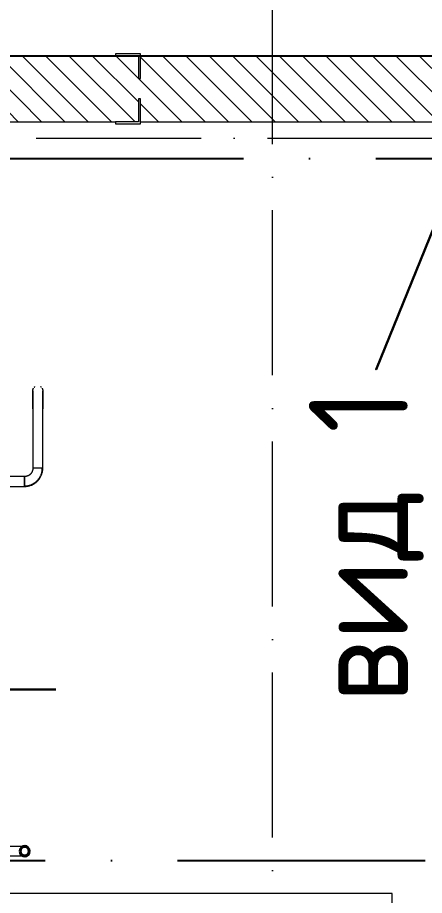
# Model space of a CAD drawing. Header units: millimetres. Extents: x -213536 to 1564669, y -45299 to 942238.
# Drawn here: x -191989 to -190757, y 197633 to 200293 of the extents above; entities that cross this region are included whole.
import ezdxf

# ---------------------------------------------------------------- set-up
doc = ezdxf.new("R2010")
doc.units = ezdxf.units.MM
doc.linetypes.add('02 Штрихпунктирная _10 мм_', pattern=[1400, 1000, -200, 0, -200])
doc.linetypes.add('50_200_ШТРИХ_1Т_ш5_п1_п1_', pattern=[700, 500, -100, 0, -100])
for name, color, linetype, lineweight in [('0-1', 7, 'Continuous', 5), ('0-2', 7, 'Continuous', 9), ('Обобщенные модели', 7, 'Continuous', 9), ('Ограждение', 7, 'Continuous', 9), ('Ограждение-3', 7, 'Continuous', 35), ('Оси-2', 7, '50_200_ШТРИХ_1Т_ш5_п1_п1_', 9), ('Основные линии', 7, 'Continuous', 30), ('Стены-1', 7, 'Continuous', 13), ('Штриховка разреза-1', 7, 'Continuous', 9)]:
    doc.layers.add(name, color=color, linetype=linetype, lineweight=lineweight)
doc.layers.add('Ограждение-2', color=9, linetype='Continuous', lineweight=9, true_color=0x808080)
doc.layers.add('СТ-2_1', color=1, linetype='02 Штрихпунктирная _10 мм_', lineweight=90, true_color=0xff0000)
doc.layers.get('0-2').off()
doc.styles.add('СПДС', font='isocpeur.ttf', dxfattribs={"width": 0.9})

# ---------------------------------------------------------------- blocks, each defined once
blk = doc.blocks.new('Фахверк_СКБ_Уголок - 200_3380-28509457-АИ2_02_План отделки стен 2-го этажа _Часть 2_')
at = {"layer": 'Обобщенные модели'}
for p, q in [((200, 156), (125, 156)), ((125, 156), (125, 81)), ((131, 81), (131, 150)), ((131, 150), (200, 150)), ((200, 150), (200, 156)), ((125, 81), (131, 81)), ((131, 19), (125, 19)), ((125, 19), (125, -56)), ((131, -50), (131, 19)), ((200, -50), (131, -50)), ((200, -56), (200, -50)), ((125, -56), (200, -56))]:
    blk.add_line(p, q, dxfattribs=at)
blk = doc.blocks.new('О_Элемент поручня_Площадочный_Двухуровневый_ГОСТ 8732-78 - О_Элемент поручня_Площадочный_Двухуровневый_ГОСТ 8732-78-35154251-АИ2_02_План отделки стен 2-го этажа _Часть 2_')
at = {"layer": 'Ограждение-2'}
h = blk.add_hatch(color=256, dxfattribs=at)
h.paths.add_polyline_path([(315, -40), (325.6, -35.6), (330, -25), (325.6, -14.4), (315, -10), (304.4, -14.4), (300, -25), (304.4, -35.6)], flags=0)
h.paths.add_polyline_path([(315, -38.5), (305.5, -34.5), (301.5, -25), (305.5, -15.5), (315, -11.5), (324.5, -15.5), (328.5, -25), (324.5, -34.5)], flags=0)
at = {"layer": 'Ограждение'}
for p, q in [((260, -10), (0, -10)), ((0, -40), (260, -40))]:
    blk.add_line(p, q, dxfattribs=at)
at = {"layer": 'Ограждение', "flags": 128}
for points in [[(260, -10), (262.2, -10), (264.4, -10), (266.6, -10), (268.8, -10), (270.9, -10), (273.1, -10), (275.2, -10), (277.3, -10), (279.4, -10), (281.4, -10), (283.4, -10), (285.4, -10), (287.3, -10), (289.2, -10), (291.1, -10), (292.8, -10), (294.6, -10), (296.3, -10), (297.9, -10), (299.5, -10), (301, -10), (302.4, -10), (303.8, -10), (305.1, -10), (306.3, -10), (307.4, -10), (308.5, -10), (309.5, -10), (310.4, -10), (311.3, -10), (312, -10), (312.7, -10), (313.3, -10), (313.8, -10), (314.2, -10), (314.5, -10), (314.8, -10), (314.9, -10), (315, -10)], [(314.5, -11.5), (313.9, -11.5), (313.4, -11.6), (312.8, -11.7), (312.3, -11.8), (311.8, -11.9), (311.3, -12), (310.8, -12.2), (310.2, -12.4)], [(315.6, -10), (316.2, -10), (316.8, -10.1), (317.4, -10.2), (318, -10.3), (318.6, -10.4), (319.1, -10.6), (319.7, -10.8), (320.3, -11), (320.8, -11.2), (321.4, -11.4), (321.9, -11.7), (322.5, -12), (323, -12.3), (323.5, -12.6), (324, -13), (324.4, -13.3), (324.9, -13.7), (325.3, -14.1)], [(325.8, -14.5), (326.2, -15), (326.6, -15.4), (326.9, -15.9), (327.3, -16.4), (327.6, -16.9), (327.9, -17.4), (328.2, -17.9), (328.5, -18.5), (328.8, -19), (329, -19.6), (329.2, -20.1), (329.4, -20.7), (329.5, -21.3), (329.7, -21.9), (329.8, -22.5), (329.9, -23), (329.9, -23.6), (330, -24.2), (330, -24.8)], [(330, -25.6), (330, -26.2), (329.9, -26.8), (329.8, -27.4), (329.7, -28), (329.6, -28.6), (329.4, -29.1), (329.2, -29.7), (329, -30.3), (328.8, -30.8), (328.6, -31.4), (328.3, -31.9), (328, -32.5), (327.7, -33), (327.4, -33.5), (327, -34), (326.7, -34.4), (326.3, -34.9), (325.9, -35.3)], [(315, -40), (314.8, -40), (314.6, -40), (314.3, -40), (313.9, -40), (313.4, -40), (312.9, -40), (312.2, -40), (311.5, -40), (310.7, -40), (309.8, -40), (308.8, -40), (307.7, -40), (306.6, -40), (305.4, -40), (304.1, -40), (302.8, -40), (301.3, -40), (299.9, -40), (298.3, -40), (296.7, -40), (295, -40), (293.3, -40), (291.5, -40), (289.7, -40), (287.8, -40), (285.9, -40), (284, -40), (282, -40), (279.9, -40), (277.9, -40), (275.8, -40), (273.6, -40), (271.5, -40), (269.3, -40), (267.2, -40), (265, -40), (262.8, -40), (260.6, -40), (260, -40)], [(310.1, -37.6), (310.6, -37.8), (311.1, -37.9), (311.6, -38.1), (312.2, -38.2), (312.7, -38.3), (313.2, -38.4), (313.8, -38.4), (314.3, -38.5), (314.9, -38.5)], [(325.5, -35.8), (325, -36.2), (324.6, -36.6), (324.1, -36.9), (323.6, -37.3), (323.1, -37.6), (322.6, -37.9), (322.1, -38.2), (321.5, -38.5), (321, -38.8), (320.4, -39), (319.9, -39.2), (319.3, -39.4), (318.7, -39.5), (318.1, -39.7), (317.5, -39.8), (317, -39.9), (316.4, -39.9), (315.8, -40), (315.2, -40)]]:
    blk.add_lwpolyline(points, dxfattribs=at)
at = {"layer": 'Ограждение-3'}
for radius, start, end in [(15, 0, 180), (15, 180, 0), (13.5, 360, 180), (13.5, 180, 360)]:
    blk.add_arc((315, -25), radius, start, end, dxfattribs=at)
blk = doc.blocks.new('О_Элемент поручня_Маршевый_Труба_ГОСТ 8732-78 - О_Элемент поручня_Маршевый_Труба_ГОСТ 8732-78-35173773-АИ2_02_План отделки стен 2-го этажа _Часть 2_')
at = {"layer": 'Ограждение'}
for p, q in [((-304.9, 30), (-320.2, 30)), ((-219.3, 30), (-269.8, 30)), ((0, 30), (-211.1, 30)), ((0, 30), (0, 15)), ((-320.2, 0), (0, 0)), ((0, 15), (0, 0))]:
    blk.add_line(p, q, dxfattribs=at)
blk = doc.blocks.new('О_Элемент поручня_Загиб_Труба_ГОСТ 87322 - О_Элемент поручня_Загиб_Труба_ГОСТ 8732-78-V271-АИ2_02_План отделки стен 2-го этажа _Часть 2_')
at = {"layer": 'Ограждение'}
blk.add_line((18649.3, 14945), (18649.3, 14975), dxfattribs=at)
at = {"layer": 'Ограждение', "flags": 128}
for points in [[(18649.3, 14945), (18651.5, 14945), (18653.7, 14945.2), (18655.9, 14945.4), (18658.1, 14945.7), (18660.3, 14946.1), (18662.4, 14946.6), (18664.5, 14947.1), (18666.6, 14947.8), (18668.7, 14948.5), (18670.8, 14949.3), (18672.8, 14950.2), (18674.7, 14951.2), (18676.7, 14952.3), (18678.5, 14953.4), (18680.4, 14954.6), (18682.2, 14955.9), (18683.9, 14957.2), (18685.6, 14958.7), (18687.2, 14960.1), (18688.8, 14961.7), (18690.3, 14963.3), (18691.7, 14965), (18693.1, 14966.7), (18694.4, 14968.5), (18695.6, 14970.3), (18696.8, 14972.2), (18697.8, 14974.1), (18698.8, 14976), (18699.8, 14978), (18700.6, 14980.1), (18701.4, 14982.1), (18702, 14984.2), (18702.6, 14986.4), (18703.1, 14988.5), (18703.5, 14990.7), (18703.9, 14992.8), (18704.1, 14995), (18704.3, 14997.2), (18704.3, 14999.4), (18704.3, 15000)], [(18674.3, 15000), (18674.3, 14999), (18674.3, 14998), (18674.2, 14997), (18674, 14996), (18673.8, 14995), (18673.6, 14994.1), (18673.4, 14993.1), (18673.1, 14992.1), (18672.7, 14991.2), (18672.4, 14990.3), (18672, 14989.4), (18671.5, 14988.5), (18671, 14987.6), (18670.5, 14986.7), (18670, 14985.9), (18669.4, 14985.1), (18668.8, 14984.3), (18668.1, 14983.5), (18667.5, 14982.8), (18666.8, 14982.1), (18666, 14981.4), (18665.3, 14980.7), (18664.5, 14980.1), (18663.7, 14979.5), (18662.8, 14979), (18662, 14978.4), (18661.1, 14978), (18660.2, 14977.5), (18659.3, 14977.1), (18658.4, 14976.7), (18657.5, 14976.4), (18656.5, 14976), (18655.5, 14975.8), (18654.6, 14975.6), (18653.6, 14975.4), (18652.6, 14975.2), (18651.6, 14975.1), (18650.6, 14975), (18649.6, 14975), (18649.3, 14975)], [(18649.3, 14946.5), (18651.5, 14946.5), (18653.6, 14946.7), (18655.7, 14946.9), (18657.9, 14947.2), (18660, 14947.6), (18662.1, 14948), (18664.1, 14948.6), (18666.2, 14949.2), (18668.2, 14949.9), (18670.2, 14950.7), (18672.1, 14951.6), (18674, 14952.5), (18675.9, 14953.6), (18677.8, 14954.7), (18679.5, 14955.8), (18681.3, 14957.1), (18683, 14958.4), (18684.6, 14959.8), (18686.2, 14961.2), (18687.7, 14962.7), (18689.2, 14964.3), (18690.6, 14965.9), (18691.9, 14967.6), (18693.2, 14969.3), (18694.4, 14971.1), (18695.5, 14972.9), (18696.5, 14974.8), (18697.5, 14976.7), (18698.4, 14978.6), (18699.2, 14980.6), (18699.9, 14982.6), (18700.6, 14984.7), (18701.2, 14986.7), (18701.7, 14988.8), (18702.1, 14990.9), (18702.4, 14993), (18702.6, 14995.1), (18702.8, 14997.3), (18702.8, 14999.4), (18702.8, 15000)]]:
    blk.add_lwpolyline(points, dxfattribs=at)
blk = doc.blocks.new('О_Элемент поручня_Площадочный_Двухуровневый_ГОСТ 87322 - О_Элемент поручня_Площадочный_Двухуровневый_ГОСТ 8732-78-V272-АИ2_02_План отделки стен 2-го этажа _Часть 2_')
at = {"layer": 'Ограждение'}
for p, q in [((180, -10), (0, -10)), ((0, -25), (0, -10)), ((0, -40), (0, -25)), ((0, -40), (180, -40))]:
    blk.add_line(p, q, dxfattribs=at)
at = {"layer": 'Ограждение', "flags": 128}
for points in [[(180, -10), (182.2, -10), (184.4, -10), (186.6, -10), (188.8, -10), (190.9, -10), (193.1, -10), (195.2, -10), (197.3, -10), (199.4, -10), (201.4, -10), (203.4, -10), (205.4, -10), (207.3, -10), (209.2, -10), (211.1, -10), (212.8, -10), (214.6, -10), (216.3, -10), (217.9, -10), (219.5, -10)], [(235, -10), (235, -10), (234.8, -10), (234.6, -10), (234.3, -10), (233.9, -10), (233.4, -10), (232.9, -10), (232.2, -10), (231.5, -10), (230.7, -10), (229.8, -10), (228.8, -10), (227.7, -10), (226.6, -10), (225.4, -10), (224.1, -10), (222.8, -10), (221.3, -10), (219.9, -10), (218.3, -10), (216.7, -10), (215, -10), (213.3, -10), (211.5, -10), (209.7, -10), (207.8, -10), (205.9, -10), (204, -10), (202, -10), (199.9, -10), (197.9, -10), (195.8, -10), (193.6, -10), (191.5, -10), (189.3, -10), (187.2, -10), (185, -10), (182.8, -10), (180.6, -10), (180, -10)], [(219.8, -10), (221, -10), (222.4, -10), (223.8, -10), (225.1, -10), (226.3, -10), (227.4, -10), (228.5, -10), (229.5, -10), (230.4, -10), (231.3, -10), (232, -10), (232.7, -10), (233.3, -10), (233.8, -10), (234.2, -10), (234.5, -10), (234.8, -10), (234.9, -10), (235, -10), (235, -10)], [(235, -10), (235.6, -10), (236.2, -10), (236.8, -10.1), (237.4, -10.2), (238, -10.3), (238.6, -10.4), (239.1, -10.6), (239.7, -10.8), (240.3, -11), (240.8, -11.2), (241.4, -11.4), (241.9, -11.7), (242.5, -12)], [(245.8, -14.5), (246.2, -15), (246.6, -15.4), (246.9, -15.9), (247.3, -16.4)], [(180, -40), (182.2, -40), (184.4, -40), (186.6, -40), (188.8, -40), (190.9, -40), (193.1, -40), (195.2, -40), (197.3, -40), (199.4, -40), (201.4, -40), (203.4, -40), (205.4, -40), (207.3, -40), (209.2, -40), (211.1, -40), (212.8, -40), (214.6, -40), (216.3, -40), (217.9, -40), (219.5, -40), (221, -40), (222.4, -40), (223.8, -40), (225.1, -40), (226.3, -40), (227.4, -40), (228.5, -40), (229.5, -40), (230.4, -40), (231.3, -40), (232, -40), (232.7, -40), (233.3, -40), (233.8, -40), (234.2, -40), (234.5, -40), (234.8, -40), (234.9, -40), (235, -40), (235, -40)], [(219.8, -40), (218.3, -40), (216.7, -40), (215, -40), (213.3, -40), (211.5, -40), (209.7, -40), (207.8, -40), (205.9, -40), (204, -40), (202, -40), (199.9, -40), (197.9, -40), (195.8, -40), (193.6, -40), (191.5, -40), (189.3, -40), (187.2, -40), (185, -40), (182.8, -40), (180.6, -40)], [(235, -40), (235, -40), (234.8, -40), (234.6, -40), (234.3, -40), (233.9, -40), (233.4, -40), (232.9, -40), (232.2, -40), (231.5, -40), (230.7, -40), (229.8, -40), (228.8, -40), (227.7, -40), (226.6, -40), (225.4, -40), (224.1, -40), (222.8, -40), (221.3, -40), (219.9, -40)], [(242.6, -37.9), (242.1, -38.2), (241.5, -38.5), (241, -38.8), (240.4, -39), (239.9, -39.2), (239.3, -39.4), (238.7, -39.5), (238.1, -39.7), (237.5, -39.8), (237, -39.9), (236.4, -39.9), (235.8, -40), (235.2, -40), (235, -40)], [(247.4, -33.5), (247, -34), (246.7, -34.4), (246.3, -34.9), (245.9, -35.3)]]:
    blk.add_lwpolyline(points, dxfattribs=at)
blk = doc.blocks.new('0125-Р-ОО-Ш2-АР-о_23_10_2024_rvt-1-АИ2_02_План отделки стен 2-го этажа _Часть 2_')
at = {"layer": 'Штриховка разреза-1'}
h = blk.add_hatch(dxfattribs=at)
h.set_pattern_fill('FP_2', color=256, style=0, pattern_type=2)
h.set_pattern_definition([(135, (0, 0), (-35.35534, -35.35534), [])])
h.paths.add_polyline_path([(22000, 16050), (22000, 16119), (22006, 16119), (22006, 16050), (22700, 16050), (22700, 16250), (22006, 16250), (22006, 16181), (22000, 16181), (22000, 16250), (19000, 16250), (19000, 16181), (18994, 16181), (18994, 16250), (16800, 16250), (16800, 16050), (18994, 16050), (18994, 16119), (19000, 16119), (19000, 16050), (20187, 16050)], flags=0)
at = {"layer": 'Стены-1'}
for p, q in [((18925, 16250), (16800, 16250)), ((22000, 16250), (19000, 16250)), ((16800, 16050), (18925, 16050)), ((19000, 16050), (22000, 16050))]:
    blk.add_line(p, q, dxfattribs=at)
at = {"layer": '0-2'}
for name, p, rotation in [('Фахверк_СКБ_Уголок - 200_3380-28509457-АИ2_02_План отделки стен 2-го этажа _Часть 2_', (19125, 16200), 180), ('О_Элемент поручня_Площадочный_Двухуровневый_ГОСТ 87322 - О_Элемент поручня_Площадочный_Двухуровневый_ГОСТ 8732-78-V272-АИ2_02_План отделки стен 2-го этажа _Часть 2_', (18664.3, 15000), 90.0000000000002)]:
    blk.add_blockref(name, p, dxfattribs=dict(at, rotation=rotation))
for name, p in [('О_Элемент поручня_Загиб_Труба_ГОСТ 87322 - О_Элемент поручня_Загиб_Труба_ГОСТ 8732-78-V271-АИ2_02_План отделки стен 2-го этажа _Часть 2_', (0, 0)), ('О_Элемент поручня_Маршевый_Труба_ГОСТ 8732-78 - О_Элемент поручня_Маршевый_Труба_ГОСТ 8732-78-35173773-АИ2_02_План отделки стен 2-го этажа _Часть 2_', (18649.3, 14945)), ('О_Элемент поручня_Площадочный_Двухуровневый_ГОСТ 8732-78 - О_Элемент поручня_Площадочный_Двухуровневый_ГОСТ 8732-78-35154251-АИ2_02_План отделки стен 2-го этажа _Часть 2_', (18334.6, 13865))]:
    blk.add_blockref(name, p, dxfattribs=at)
blk = doc.blocks.new('Оси1')
at = {"layer": 'Оси-2'}
for p, q in [((225645.6, 210594.5), (225645.6, 264395.4)), ((203926.8, 228815.2), (234645.6, 228815.2))]:
    blk.add_line(p, q, dxfattribs=at)

msp = doc.modelspace()

# ---------------------------------------------------------------- linework, layer by layer
msp.add_lwpolyline([(-194517, 200177.3), (-187922.9, 200177.3), (-187922.9, 200529.4), (-194517, 200529.4)], close=True)
at = {"color": 1, "lineweight": 30}
for points in [[(-190686.9, 197895.4), (-190686.9, 199758.5), (-190903.8, 199226.8), (-190686.9, 199758.5), (-190469.9, 199226.8)], [(-191873, 198257.1), (-193736.1, 198257.1), (-193204.4, 198040.1), (-193736.1, 198257.1), (-193204.4, 198474.1)]]:
    msp.add_lwpolyline(points, dxfattribs=at)
at = {"layer": 'СТ-2_1', "lineweight": 25}
for p, q in [((-193705, 199865.3), (-188229, 199865.3)), ((-194305, 197739.3), (-190755, 197739.3))]:
    msp.add_line(p, q, dxfattribs=at)
at = {"layer": 'Стены-1'}
for p, q in [((-190855, 197639.3), (-194405, 197639.3)), ((-190855, 195539.3), (-190855, 197639.3))]:
    msp.add_line(p, q, dxfattribs=at)

# ---------------------------------------------------------------- block references
at = {"color": 2, "lineweight": 30}
msp.add_blockref('Оси1', (-416862.6, -28888), dxfattribs=at)
at = {"layer": '0-1'}
msp.add_blockref('0125-Р-ОО-Ш2-АР-о_23_10_2024_rvt-1-АИ2_02_План отделки стен 2-го этажа _Часть 2_', (-210617, 183927.3), dxfattribs=at)

# ---------------------------------------------------------------- texts
at = {"layer": 'Основные линии', "insert": (-191107.1, 198216.3), "char_height": 300, "attachment_point": 1, "rotation": 90, "style": 'СПДС'}
msp.add_mtext_dynamic_manual_height_columns('вид 1', width=1580.432, gutter_width=1678.4, heights=[0], dxfattribs=at)

doc.saveas('drawing.dxf')
